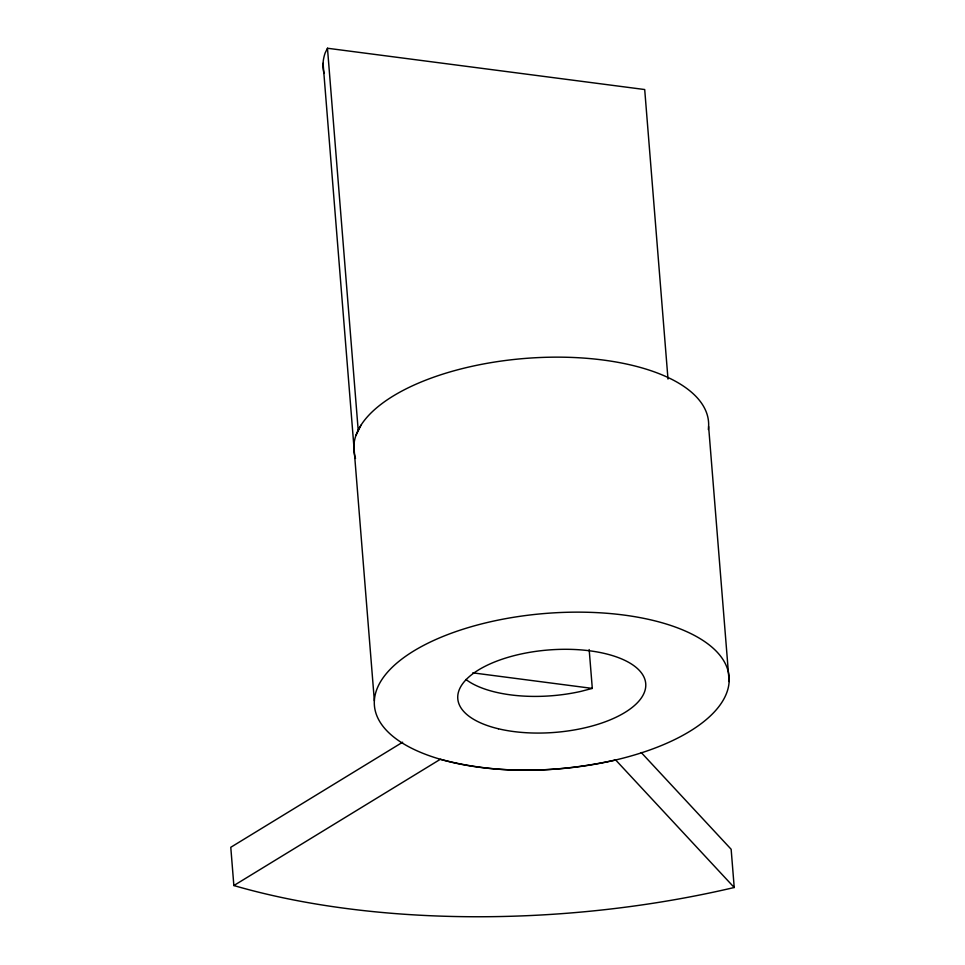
<?xml version="1.0" encoding="UTF-8"?>
<svg xmlns="http://www.w3.org/2000/svg" width="965" height="965" viewBox="0 0 965 965"><rect width="100%" height="100%" fill="white"/><g stroke="black" fill="none" stroke-linecap="round" stroke-linejoin="round"><path stroke-width="1.45" d="M667.997 379.052L644.704 89.54L327.473 48.25L325.145 52.979A177.898 77.984 -4.6 0 0 324.023 73.449M355.916 435.48L360.994 425.179M402.658 742.206L230.78 847.294L233.856 885.544A507.759 222.589 -4.6 0 0 734.22 887.51L731.144 849.26L641.218 752.507M233.856 885.544L440.366 759.274C497.47 774.714 558.265 772.7 615.67 759.974L734.22 887.51M589.169 649.554L592.305 688.407L580.954 691.374A94.281 41.338 -4.6 0 1 465.902 679.481M472.79 672.846L592.305 688.407M708.612 426.542L729.13 681.543A177.898 77.984 -4.6 0 1 459.352 763.93A177.898 77.984 -4.6 0 1 466.746 628.058A177.898 77.984 -4.6 0 1 729.13 681.543M327.473 48.25L358.244 430.764M323.07 63.304L374.36 700.819M355.518 458.459A177.898 77.984 -4.6 0 1 524.297 358.498A177.898 77.984 -4.6 0 1 708.322 429.485M354.264 450.305A177.524 77.815 -4.6 0 1 354.288 444.756M498.423 728.78A94.281 41.338 -4.6 0 0 645.489 688.383A94.281 41.338 -4.6 0 0 511.317 656.393A94.281 41.338 -4.6 0 0 498.423 728.78"/></g></svg>
